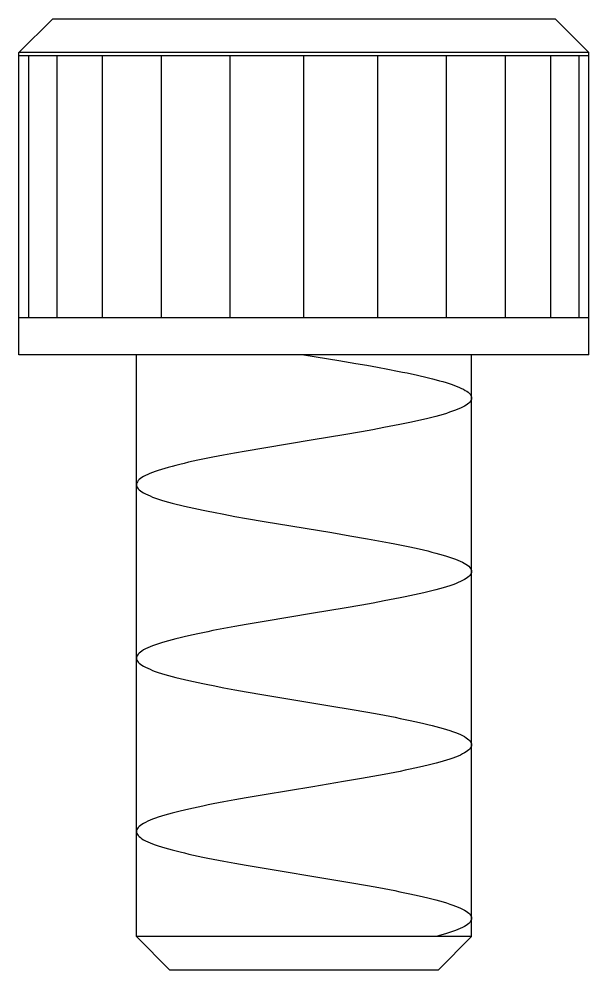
# Model space of a CAD drawing. Header units: millimetres. Extents: x 278 to 1158, y 380 to 680.
# Drawn here: x 1149.36 to 1157.86, y 421.34 to 435.51 of the extents above; entities that cross this region are included whole.
import ezdxf

# ---------------------------------------------------------------- set-up
doc = ezdxf.new("R2010")
doc.units = ezdxf.units.MM
doc.layers.add('paliglinija', color=3, linetype='Continuous')

# ---------------------------------------------------------------- blocks, each defined once
blk = doc.blocks.new('m5_bolt')
for p, q in [((1149.36, 435.005), (1149.86, 435.505)), ((1157.36, 435.505), (1149.86, 435.505)), ((1157.86, 435.005), (1157.36, 435.505)), ((1157.86, 435.005), (1149.36, 435.005)), ((1149.36, 430.505), (1149.36, 435.005)), ((1157.86, 430.505), (1157.86, 435.005)), ((1157.86, 430.505), (1149.36, 430.505)), ((1151.11, 421.839), (1151.11, 430.505)), ((1156.11, 421.839), (1156.11, 430.505)), ((1151.61, 421.339), (1151.11, 421.839)), ((1156.11, 421.839), (1151.11, 421.839)), ((1155.61, 421.339), (1156.11, 421.839)), ((1155.61, 421.339), (1151.61, 421.339))]:
    blk.add_line(p, q)
at = {"color": 40}
for p, q in [((1157.86, 434.955), (1149.36, 434.955)), ((1149.505, 431.055), (1149.505, 434.955)), ((1149.93, 431.055), (1149.93, 434.955)), ((1150.605, 431.055), (1150.605, 434.955)), ((1151.485, 431.055), (1151.485, 434.955)), ((1152.51, 431.055), (1152.51, 434.955)), ((1153.61, 431.055), (1153.61, 434.955)), ((1154.71, 431.055), (1154.71, 434.955)), ((1155.735, 431.055), (1155.735, 434.955)), ((1156.615, 431.055), (1156.615, 434.955)), ((1157.291, 431.055), (1157.291, 434.955)), ((1157.715, 431.055), (1157.715, 434.955)), ((1157.86, 431.055), (1149.36, 431.055)), ((1153.61, 430.505), (1154.131, 430.419)), ((1154.131, 430.419), (1154.383, 430.376)), ((1154.383, 430.376), (1154.547, 430.347)), ((1154.547, 430.347), (1154.706, 430.319)), ((1154.706, 430.319), (1154.859, 430.29)), ((1154.637, 429.388), (1154.467, 429.358)), ((1154.802, 429.418), (1154.637, 429.388)), ((1154.961, 429.448), (1154.802, 429.418)), ((1154.467, 429.358), (1154.204, 429.312)), ((1153.012, 429.114), (1152.746, 429.069)), ((1152.41, 429.008), (1152.251, 428.977)), ((1152.575, 429.038), (1152.41, 429.008)), ((1152.746, 429.069), (1152.575, 429.038)), ((1152.416, 428.127), (1152.581, 428.097)), ((1152.581, 428.097), (1152.751, 428.066)), ((1152.751, 428.066), (1153.015, 428.021)), ((1153.015, 428.021), (1154.023, 427.854)), ((1154.023, 427.854), (1154.293, 427.808)), ((1154.293, 427.808), (1154.555, 427.763)), ((1154.555, 427.763), (1154.723, 427.732)), ((1154.808, 426.836), (1154.642, 426.806)), ((1154.966, 426.866), (1154.808, 426.836)), ((1154.472, 426.775), (1154.207, 426.73)), ((1154.642, 426.806), (1154.472, 426.775)), ((1152.413, 426.425), (1152.253, 426.395)), ((1152.579, 426.456), (1152.413, 426.425)), ((1152.75, 426.486), (1152.579, 426.456)), ((1153.016, 426.532), (1152.75, 426.486)), ((1152.413, 425.544), (1152.578, 425.514)), ((1152.578, 425.514), (1152.749, 425.484)), ((1152.749, 425.484), (1153.013, 425.438)), ((1153.013, 425.438), (1154.026, 425.27)), ((1154.026, 425.27), (1154.297, 425.225)), ((1154.297, 425.225), (1154.561, 425.179)), ((1154.561, 425.179), (1154.729, 425.148)), ((1154.966, 424.283), (1154.806, 424.252)), ((1154.201, 424.145), (1153.744, 424.069)), ((1154.467, 424.191), (1154.201, 424.145)), ((1154.639, 424.222), (1154.467, 424.191)), ((1154.806, 424.252), (1154.639, 424.222)), ((1153.744, 424.069), (1153.014, 423.948)), ((1152.58, 423.873), (1152.414, 423.842)), ((1152.75, 423.903), (1152.58, 423.873)), ((1153.014, 423.948), (1152.75, 423.903)), ((1152.414, 423.842), (1152.255, 423.812)), ((1152.413, 422.961), (1152.579, 422.931)), ((1152.579, 422.931), (1152.75, 422.9)), ((1152.75, 422.9), (1153.016, 422.854)), ((1153.016, 422.854), (1154.024, 422.687)), ((1154.024, 422.687), (1154.294, 422.642)), ((1154.294, 422.642), (1154.556, 422.596)), ((1154.556, 422.596), (1154.724, 422.566))]:
    blk.add_line(p, q, dxfattribs=at)
for points in [[(1154.859, 430.29), (1155.007, 430.262), (1155.078, 430.247), (1155.148, 430.233), (1155.215, 430.219), (1155.281, 430.204), (1155.345, 430.19), (1155.407, 430.176), (1155.467, 430.161), (1155.524, 430.147), (1155.58, 430.132), (1155.632, 430.118), (1155.683, 430.104), (1155.73, 430.089), (1155.775, 430.075), (1155.818, 430.06), (1155.857, 430.046), (1155.894, 430.032), (1155.928, 430.017), (1155.96, 430.003), (1155.988, 429.989), (1156.013, 429.974), (1156.036, 429.96), (1156.056, 429.946), (1156.072, 429.931), (1156.086, 429.917), (1156.097, 429.903), (1156.104, 429.888), (1156.109, 429.874), (1156.11, 429.86)], [(1156.11, 429.86), (1156.109, 429.844), (1156.103, 429.829), (1156.095, 429.814), (1156.083, 429.799), (1156.068, 429.784), (1156.049, 429.768), (1156.027, 429.753), (1156.002, 429.738), (1155.973, 429.723), (1155.942, 429.708), (1155.906, 429.692), (1155.868, 429.677), (1155.827, 429.662), (1155.782, 429.647), (1155.735, 429.631), (1155.685, 429.616), (1155.631, 429.601), (1155.575, 429.586), (1155.517, 429.57), (1155.455, 429.555), (1155.391, 429.54), (1155.325, 429.525), (1155.257, 429.509), (1155.186, 429.494), (1155.113, 429.479), (1155.038, 429.464), (1154.961, 429.448)], [(1154.204, 429.312), (1153.748, 429.236), (1153.012, 429.114)], [(1152.251, 428.977), (1152.175, 428.962), (1152.1, 428.947), (1152.028, 428.932), (1151.958, 428.917), (1151.89, 428.902), (1151.824, 428.886), (1151.761, 428.871), (1151.7, 428.856), (1151.642, 428.841), (1151.586, 428.826), (1151.533, 428.811), (1151.484, 428.795), (1151.437, 428.78), (1151.392, 428.765), (1151.351, 428.75), (1151.313, 428.735), (1151.279, 428.72), (1151.247, 428.704), (1151.218, 428.689), (1151.193, 428.674), (1151.171, 428.659), (1151.153, 428.644), (1151.137, 428.629), (1151.126, 428.613), (1151.117, 428.598), (1151.112, 428.583), (1151.11, 428.568)], [(1151.11, 428.568), (1151.112, 428.553), (1151.117, 428.538), (1151.125, 428.523), (1151.137, 428.508), (1151.152, 428.492), (1151.171, 428.477), (1151.193, 428.462), (1151.219, 428.447), (1151.247, 428.431), (1151.279, 428.416), (1151.315, 428.401), (1151.353, 428.385), (1151.394, 428.37), (1151.439, 428.355), (1151.486, 428.339), (1151.537, 428.324), (1151.59, 428.309), (1151.646, 428.294), (1151.705, 428.278), (1151.767, 428.263), (1151.83, 428.248), (1151.896, 428.233), (1151.965, 428.217), (1152.035, 428.202), (1152.108, 428.187), (1152.182, 428.172), (1152.259, 428.157), (1152.416, 428.127)], [(1154.723, 427.732), (1154.885, 427.702), (1154.963, 427.687), (1155.04, 427.672), (1155.115, 427.657), (1155.187, 427.641), (1155.258, 427.626), (1155.327, 427.611), (1155.393, 427.596), (1155.456, 427.581), (1155.517, 427.565), (1155.576, 427.55), (1155.632, 427.535), (1155.685, 427.52), (1155.735, 427.505), (1155.782, 427.489), (1155.826, 427.474), (1155.867, 427.459), (1155.905, 427.444), (1155.94, 427.429), (1155.972, 427.414), (1156.001, 427.398), (1156.026, 427.383), (1156.049, 427.368), (1156.067, 427.353), (1156.083, 427.337), (1156.095, 427.322), (1156.103, 427.307), (1156.109, 427.292), (1156.11, 427.276)], [(1156.11, 427.276), (1156.109, 427.261), (1156.103, 427.246), (1156.095, 427.231), (1156.083, 427.216), (1156.068, 427.2), (1156.049, 427.185), (1156.027, 427.17), (1156.002, 427.155), (1155.974, 427.14), (1155.942, 427.125), (1155.907, 427.11), (1155.869, 427.094), (1155.828, 427.079), (1155.784, 427.064), (1155.736, 427.049), (1155.686, 427.033), (1155.633, 427.018), (1155.578, 427.003), (1155.519, 426.988), (1155.458, 426.973), (1155.395, 426.957), (1155.329, 426.942), (1155.26, 426.927), (1155.19, 426.912), (1155.117, 426.897), (1155.043, 426.881), (1154.966, 426.866)], [(1154.207, 426.73), (1153.751, 426.654), (1153.016, 426.532)], [(1152.253, 426.395), (1152.176, 426.379), (1152.102, 426.364), (1152.029, 426.349), (1151.959, 426.334), (1151.89, 426.319), (1151.825, 426.304), (1151.762, 426.288), (1151.701, 426.273), (1151.643, 426.258), (1151.588, 426.243), (1151.536, 426.228), (1151.486, 426.213), (1151.439, 426.198), (1151.395, 426.183), (1151.353, 426.168), (1151.315, 426.152), (1151.28, 426.137), (1151.248, 426.122), (1151.219, 426.107), (1151.194, 426.091), (1151.172, 426.076), (1151.153, 426.061), (1151.138, 426.046), (1151.126, 426.03), (1151.117, 426.015), (1151.112, 426), (1151.11, 425.985)], [(1151.11, 425.985), (1151.112, 425.97), (1151.117, 425.954), (1151.126, 425.939), (1151.138, 425.924), (1151.153, 425.909), (1151.172, 425.893), (1151.194, 425.878), (1151.219, 425.863), (1151.248, 425.848), (1151.279, 425.833), (1151.314, 425.818), (1151.352, 425.802), (1151.393, 425.787), (1151.438, 425.772), (1151.485, 425.757), (1151.535, 425.742), (1151.588, 425.726), (1151.643, 425.711), (1151.701, 425.696), (1151.762, 425.681), (1151.826, 425.666), (1151.892, 425.651), (1151.96, 425.635), (1152.03, 425.62), (1152.103, 425.605), (1152.178, 425.59), (1152.254, 425.575), (1152.413, 425.544)], [(1154.729, 425.148), (1154.892, 425.118), (1154.97, 425.103), (1155.046, 425.087), (1155.121, 425.072), (1155.193, 425.057), (1155.263, 425.042), (1155.331, 425.027), (1155.396, 425.012), (1155.459, 424.997), (1155.52, 424.982), (1155.578, 424.967), (1155.633, 424.951), (1155.686, 424.936), (1155.736, 424.921), (1155.783, 424.906), (1155.827, 424.891), (1155.868, 424.875), (1155.907, 424.86), (1155.942, 424.845), (1155.973, 424.83), (1156.002, 424.815), (1156.027, 424.799), (1156.049, 424.784), (1156.068, 424.769), (1156.083, 424.754), (1156.095, 424.739), (1156.103, 424.724), (1156.109, 424.708), (1156.11, 424.693)], [(1156.11, 424.693), (1156.109, 424.678), (1156.103, 424.663), (1156.095, 424.648), (1156.083, 424.633), (1156.068, 424.617), (1156.049, 424.602), (1156.027, 424.587), (1156.002, 424.572), (1155.973, 424.557), (1155.942, 424.541), (1155.907, 424.526), (1155.869, 424.511), (1155.828, 424.496), (1155.783, 424.481), (1155.736, 424.465), (1155.687, 424.45), (1155.634, 424.435), (1155.579, 424.42), (1155.521, 424.405), (1155.46, 424.39), (1155.397, 424.375), (1155.331, 424.359), (1155.262, 424.344), (1155.192, 424.329), (1155.119, 424.314), (1155.043, 424.298), (1154.966, 424.283)], [(1152.255, 423.812), (1152.179, 423.797), (1152.104, 423.782), (1152.031, 423.766), (1151.961, 423.751), (1151.892, 423.736), (1151.826, 423.721), (1151.763, 423.706), (1151.702, 423.69), (1151.644, 423.675), (1151.588, 423.66), (1151.535, 423.645), (1151.485, 423.63), (1151.438, 423.614), (1151.394, 423.599), (1151.352, 423.584), (1151.314, 423.569), (1151.279, 423.554), (1151.248, 423.538), (1151.219, 423.523), (1151.194, 423.508), (1151.172, 423.493), (1151.153, 423.478), (1151.138, 423.463), (1151.126, 423.447), (1151.117, 423.432), (1151.112, 423.417), (1151.11, 423.402)], [(1151.11, 423.402), (1151.112, 423.386), (1151.117, 423.371), (1151.126, 423.356), (1151.137, 423.341), (1151.153, 423.326), (1151.171, 423.311), (1151.193, 423.295), (1151.218, 423.28), (1151.247, 423.265), (1151.279, 423.25), (1151.314, 423.235), (1151.352, 423.219), (1151.393, 423.204), (1151.438, 423.189), (1151.485, 423.174), (1151.535, 423.158), (1151.588, 423.143), (1151.644, 423.128), (1151.703, 423.113), (1151.764, 423.097), (1151.827, 423.082), (1151.893, 423.067), (1151.961, 423.052), (1152.032, 423.037), (1152.104, 423.022), (1152.178, 423.007), (1152.255, 422.991), (1152.413, 422.961)], [(1154.724, 422.566), (1154.886, 422.536), (1154.964, 422.521), (1155.041, 422.505), (1155.116, 422.49), (1155.188, 422.475), (1155.259, 422.46), (1155.328, 422.444), (1155.394, 422.429), (1155.458, 422.414), (1155.519, 422.399), (1155.578, 422.383), (1155.633, 422.368), (1155.687, 422.353), (1155.737, 422.338), (1155.784, 422.322), (1155.828, 422.307), (1155.87, 422.292), (1155.908, 422.277), (1155.943, 422.261), (1155.974, 422.246), (1156.003, 422.231), (1156.028, 422.216), (1156.05, 422.201), (1156.068, 422.185), (1156.084, 422.17), (1156.095, 422.155), (1156.104, 422.14), (1156.109, 422.125), (1156.11, 422.11)], [(1156.11, 422.11), (1156.109, 422.095), (1156.104, 422.08), (1156.095, 422.065), (1156.083, 422.049), (1156.068, 422.034), (1156.049, 422.019), (1156.027, 422.004), (1156.002, 421.989), (1155.973, 421.973), (1155.941, 421.958), (1155.906, 421.943), (1155.868, 421.928), (1155.827, 421.912), (1155.782, 421.897), (1155.735, 421.882), (1155.685, 421.867), (1155.631, 421.851), (1155.588, 421.839)]]:
    blk.add_lwpolyline(points, dxfattribs=at)

msp = doc.modelspace()

# ---------------------------------------------------------------- block references
at = {"layer": 'paliglinija'}
msp.add_blockref('m5_bolt', (0, 0), dxfattribs=at)

doc.saveas('drawing.dxf')
